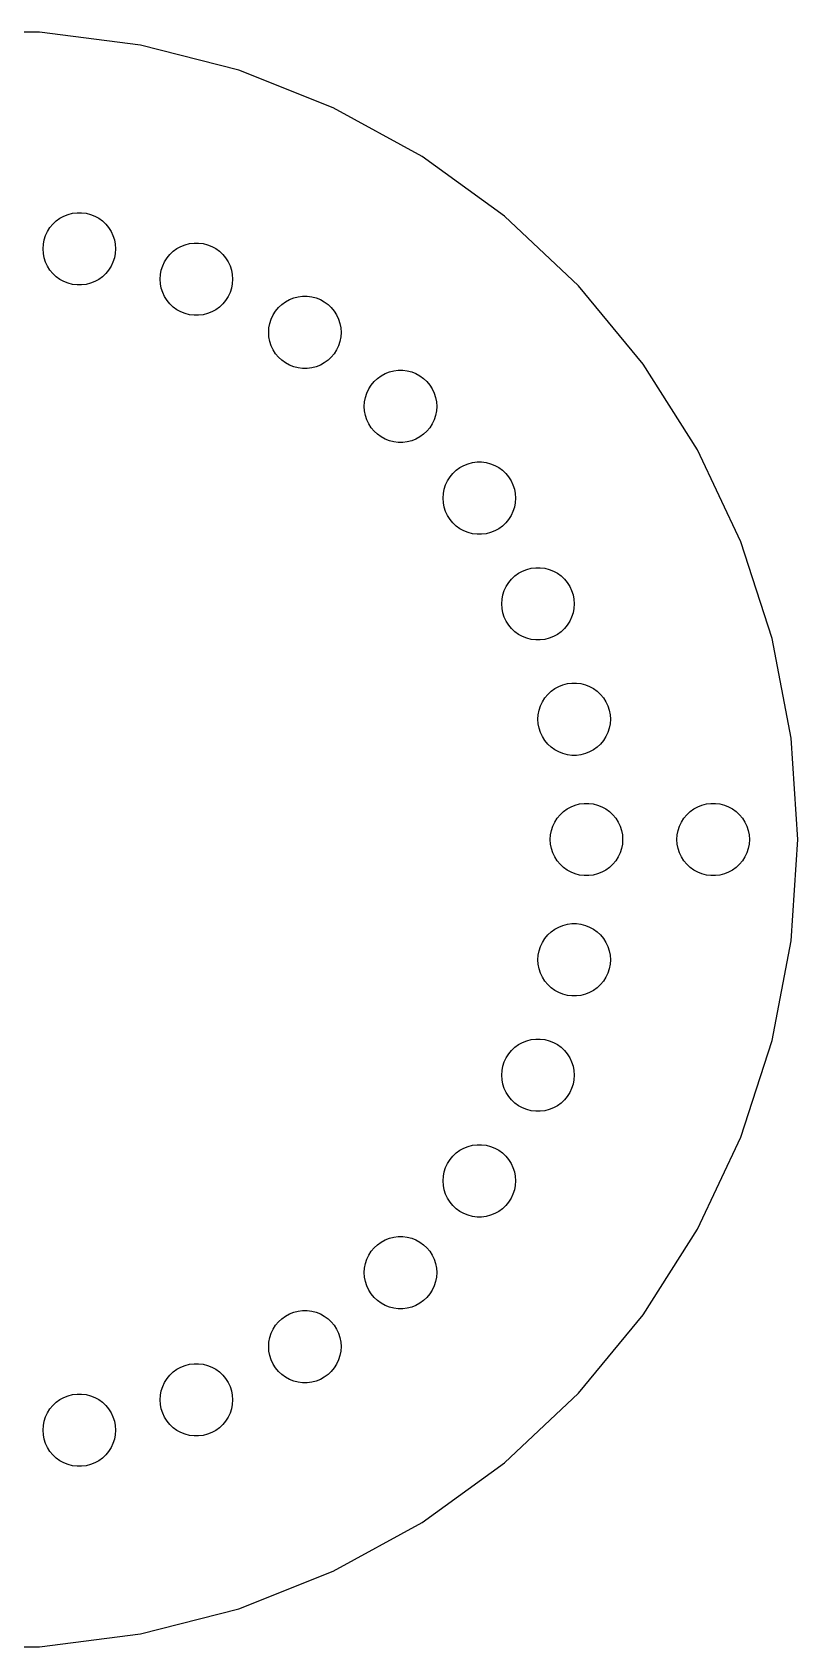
# Model space of a CAD drawing. Header units: metres. Extents: x -67 to 67, y -67 to 226.
# Drawn here: x 3.6 to 67, y -66.9 to 66.9 of the extents above; entities that cross this region are included whole.
import ezdxf

# ---------------------------------------------------------------- set-up
doc = ezdxf.new("R2010")
doc.units = ezdxf.units.M

msp = doc.modelspace()

# ---------------------------------------------------------------- linework, layer by layer
for p, q in [((4.20695, 66.8678), (-4.20695, 66.8678)), ((12.5545, 65.8132), (4.20695, 66.8678)), ((20.7041, 63.7208), (12.5545, 65.8132)), ((28.5272, 60.6234), (20.7041, 63.7208)), ((35.9004, 56.57), (28.5272, 60.6234)), ((42.7074, 51.6244), (35.9004, 56.57)), ((5.06862, 50.6925), (5.30876, 50.9828)), ((5.30876, 50.9828), (5.58339, 51.2407)), ((5.58339, 51.2407), (5.88818, 51.4622)), ((5.88818, 51.4622), (6.21832, 51.6437)), ((6.21832, 51.6437), (6.56862, 51.7823)), ((6.56862, 51.7823), (6.93352, 51.876)), ((6.93352, 51.876), (7.3073, 51.9233)), ((7.3073, 51.9233), (7.68404, 51.9233)), ((7.68404, 51.9233), (8.05782, 51.876)), ((8.05782, 51.876), (8.42271, 51.7823)), ((8.42271, 51.7823), (8.77301, 51.6437)), ((8.77301, 51.6437), (9.10315, 51.4622)), ((9.10315, 51.4622), (9.40794, 51.2407)), ((9.40794, 51.2407), (9.68257, 50.9828)), ((9.68257, 50.9828), (9.92271, 50.6925)), ((48.8409, 45.8647), (42.7074, 51.6244)), ((4.51932, 49.3052), (4.58992, 49.6752)), ((4.58992, 49.6752), (4.70634, 50.0336)), ((4.70634, 50.0336), (4.86674, 50.3744)), ((4.86674, 50.3744), (5.06862, 50.6925)), ((9.92271, 50.6925), (10.1246, 50.3744)), ((10.1246, 50.3744), (10.285, 50.0336)), ((10.285, 50.0336), (10.4014, 49.6752)), ((10.4014, 49.6752), (10.472, 49.3052)), ((4.49567, 48.9292), (4.51932, 49.3052)), ((4.51932, 48.5532), (4.49567, 48.9292)), ((4.58992, 48.1831), (4.51932, 48.5532)), ((4.70634, 47.8248), (4.58992, 48.1831)), ((10.4014, 48.1831), (10.285, 47.8248)), ((10.472, 48.5532), (10.4014, 48.1831)), ((10.472, 49.3052), (10.4957, 48.9292)), ((10.4957, 48.9292), (10.472, 48.5532)), ((14.5627, 47.864), (14.7646, 48.1821)), ((14.7646, 48.1821), (15.0047, 48.4724)), ((15.0047, 48.4724), (15.2793, 48.7303)), ((15.2793, 48.7303), (15.5841, 48.9517)), ((15.5841, 48.9517), (15.9143, 49.1332)), ((15.9143, 49.1332), (16.2646, 49.2719)), ((16.2646, 49.2719), (16.6295, 49.3656)), ((16.6295, 49.3656), (17.0032, 49.4128)), ((17.0032, 49.4128), (17.38, 49.4128)), ((17.38, 49.4128), (17.7538, 49.3656)), ((17.7538, 49.3656), (18.1187, 49.2719)), ((18.1187, 49.2719), (18.4689, 49.1332)), ((18.4689, 49.1332), (18.7991, 48.9517)), ((18.7991, 48.9517), (19.1039, 48.7303)), ((19.1039, 48.7303), (19.3785, 48.4724)), ((19.3785, 48.4724), (19.6187, 48.1821)), ((19.6187, 48.1821), (19.8205, 47.864)), ((4.86674, 47.4839), (4.70634, 47.8248)), ((5.06862, 47.1658), (4.86674, 47.4839)), ((5.30876, 46.8755), (5.06862, 47.1658)), ((5.58339, 46.6176), (5.30876, 46.8755)), ((9.68257, 46.8755), (9.40794, 46.6176)), ((9.92271, 47.1658), (9.68257, 46.8755)), ((10.1246, 47.4839), (9.92271, 47.1658)), ((10.285, 47.8248), (10.1246, 47.4839)), ((14.2153, 46.7947), (14.2859, 47.1648)), ((14.2859, 47.1648), (14.4023, 47.5231)), ((14.4023, 47.5231), (14.5627, 47.864)), ((19.8205, 47.864), (19.9809, 47.5231)), ((19.9809, 47.5231), (20.0974, 47.1648)), ((20.0974, 47.1648), (20.168, 46.7947)), ((5.88818, 46.3962), (5.58339, 46.6176)), ((6.21832, 46.2147), (5.88818, 46.3962)), ((6.56862, 46.076), (6.21832, 46.2147)), ((6.93352, 45.9823), (6.56862, 46.076)), ((7.3073, 45.9351), (6.93352, 45.9823)), ((7.68404, 45.9351), (7.3073, 45.9351)), ((8.05782, 45.9823), (7.68404, 45.9351)), ((8.42271, 46.076), (8.05782, 45.9823)), ((8.77301, 46.2147), (8.42271, 46.076)), ((9.10315, 46.3962), (8.77301, 46.2147)), ((9.40794, 46.6176), (9.10315, 46.3962)), ((14.1916, 46.4187), (14.2153, 46.7947)), ((14.2153, 46.0427), (14.1916, 46.4187)), ((14.2859, 45.6727), (14.2153, 46.0427)), ((14.4023, 45.3143), (14.2859, 45.6727)), ((20.0974, 45.6727), (19.9809, 45.3143)), ((20.168, 46.0427), (20.0974, 45.6727)), ((20.168, 46.7947), (20.1916, 46.4187)), ((20.1916, 46.4187), (20.168, 46.0427)), ((54.2041, 39.3816), (48.8409, 45.8647)), ((14.5627, 44.9735), (14.4023, 45.3143)), ((14.7646, 44.6554), (14.5627, 44.9735)), ((15.0047, 44.3651), (14.7646, 44.6554)), ((15.2793, 44.1072), (15.0047, 44.3651)), ((19.3785, 44.3651), (19.1039, 44.1072)), ((19.6187, 44.6554), (19.3785, 44.3651)), ((19.8205, 44.9735), (19.6187, 44.6554)), ((19.9809, 45.3143), (19.8205, 44.9735)), ((23.9968, 44.0615), (24.2714, 44.3194)), ((24.2714, 44.3194), (24.5762, 44.5409)), ((24.5762, 44.5409), (24.9064, 44.7224)), ((24.9064, 44.7224), (25.2567, 44.8611)), ((25.2567, 44.8611), (25.6216, 44.9547)), ((25.6216, 44.9547), (25.9953, 45.002)), ((25.9953, 45.002), (26.3721, 45.002)), ((26.3721, 45.002), (26.7458, 44.9547)), ((26.7458, 44.9547), (27.1108, 44.8611)), ((27.1108, 44.8611), (27.461, 44.7224)), ((27.461, 44.7224), (27.7912, 44.5409)), ((27.7912, 44.5409), (28.096, 44.3194)), ((28.096, 44.3194), (28.3706, 44.0615)), ((15.5841, 43.8857), (15.2793, 44.1072)), ((15.9143, 43.7042), (15.5841, 43.8857)), ((16.2646, 43.5656), (15.9143, 43.7042)), ((16.6295, 43.4719), (16.2646, 43.5656)), ((17.0032, 43.4247), (16.6295, 43.4719)), ((17.38, 43.4247), (17.0032, 43.4247)), ((17.7538, 43.4719), (17.38, 43.4247)), ((18.1187, 43.5656), (17.7538, 43.4719)), ((18.4689, 43.7042), (18.1187, 43.5656)), ((18.7991, 43.8857), (18.4689, 43.7042)), ((19.1039, 44.1072), (18.7991, 43.8857)), ((23.278, 42.754), (23.3944, 43.1123)), ((23.3944, 43.1123), (23.5548, 43.4531)), ((23.5548, 43.4531), (23.7567, 43.7712)), ((23.7567, 43.7712), (23.9968, 44.0615)), ((28.3706, 44.0615), (28.6108, 43.7712)), ((28.6108, 43.7712), (28.8126, 43.4531)), ((28.8126, 43.4531), (28.973, 43.1123)), ((28.973, 43.1123), (29.0895, 42.754)), ((23.1837, 42.0079), (23.2074, 42.3839)), ((23.2074, 41.6319), (23.1837, 42.0079)), ((23.2074, 42.3839), (23.278, 42.754)), ((23.278, 41.2618), (23.2074, 41.6319)), ((29.0895, 42.754), (29.16, 42.3839)), ((29.16, 41.6319), (29.0895, 41.2618)), ((29.16, 42.3839), (29.1837, 42.0079)), ((29.1837, 42.0079), (29.16, 41.6319)), ((23.3944, 40.9035), (23.278, 41.2618)), ((23.5548, 40.5626), (23.3944, 40.9035)), ((23.7567, 40.2445), (23.5548, 40.5626)), ((23.9968, 39.9542), (23.7567, 40.2445)), ((28.6108, 40.2445), (28.3706, 39.9542)), ((28.8126, 40.5626), (28.6108, 40.2445)), ((28.973, 40.9035), (28.8126, 40.5626)), ((29.0895, 41.2618), (28.973, 40.9035)), ((24.2714, 39.6964), (23.9968, 39.9542)), ((24.5762, 39.4749), (24.2714, 39.6964)), ((24.9064, 39.2934), (24.5762, 39.4749)), ((25.2567, 39.1547), (24.9064, 39.2934)), ((25.6216, 39.061), (25.2567, 39.1547)), ((25.9953, 39.0138), (25.6216, 39.061)), ((26.3721, 39.0138), (25.9953, 39.0138)), ((26.7458, 39.061), (26.3721, 39.0138)), ((27.1108, 39.1547), (26.7458, 39.061)), ((27.461, 39.2934), (27.1108, 39.1547)), ((27.7912, 39.4749), (27.461, 39.2934)), ((28.096, 39.6964), (27.7912, 39.4749)), ((28.3706, 39.9542), (28.096, 39.6964)), ((33.1768, 38.7304), (33.5417, 38.8241)), ((33.5417, 38.8241), (33.9155, 38.8713)), ((33.9155, 38.8713), (34.2922, 38.8713)), ((34.2922, 38.8713), (34.666, 38.8241)), ((34.666, 38.8241), (35.0309, 38.7304)), ((58.7125, 32.2775), (54.2041, 39.3816)), ((31.4749, 37.3225), (31.6768, 37.6406)), ((31.6768, 37.6406), (31.9169, 37.9309)), ((31.9169, 37.9309), (32.1916, 38.1888)), ((32.1916, 38.1888), (32.4964, 38.4102)), ((32.4964, 38.4102), (32.8265, 38.5917)), ((32.8265, 38.5917), (33.1768, 38.7304)), ((35.0309, 38.7304), (35.3812, 38.5917)), ((35.3812, 38.5917), (35.7113, 38.4102)), ((35.7113, 38.4102), (36.0161, 38.1888)), ((36.0161, 38.1888), (36.2908, 37.9309)), ((36.2908, 37.9309), (36.5309, 37.6406)), ((36.5309, 37.6406), (36.7328, 37.3225)), ((31.1039, 35.8772), (31.1275, 36.2532)), ((31.1275, 36.2532), (31.1981, 36.6233)), ((31.1981, 36.6233), (31.3145, 36.9816)), ((31.3145, 36.9816), (31.4749, 37.3225)), ((36.7328, 37.3225), (36.8932, 36.9816)), ((36.8932, 36.9816), (37.0096, 36.6233)), ((37.0096, 36.6233), (37.0802, 36.2532)), ((37.0802, 36.2532), (37.1039, 35.8772)), ((31.1275, 35.5012), (31.1039, 35.8772)), ((31.1981, 35.1312), (31.1275, 35.5012)), ((31.3145, 34.7729), (31.1981, 35.1312)), ((31.4749, 34.432), (31.3145, 34.7729)), ((36.8932, 34.7729), (36.7328, 34.432)), ((37.0096, 35.1312), (36.8932, 34.7729)), ((37.0802, 35.5012), (37.0096, 35.1312)), ((37.1039, 35.8772), (37.0802, 35.5012)), ((31.6768, 34.1139), (31.4749, 34.432)), ((31.9169, 33.8236), (31.6768, 34.1139)), ((32.1916, 33.5657), (31.9169, 33.8236)), ((32.4964, 33.3443), (32.1916, 33.5657)), ((36.0161, 33.5657), (35.7113, 33.3443)), ((36.2908, 33.8236), (36.0161, 33.5657)), ((36.5309, 34.1139), (36.2908, 33.8236)), ((36.7328, 34.432), (36.5309, 34.1139)), ((32.8265, 33.1628), (32.4964, 33.3443)), ((33.1768, 33.0241), (32.8265, 33.1628)), ((33.5417, 32.9304), (33.1768, 33.0241)), ((33.9155, 32.8832), (33.5417, 32.9304)), ((34.2922, 32.8832), (33.9155, 32.8832)), ((34.666, 32.9304), (34.2922, 32.8832)), ((35.0309, 33.0241), (34.666, 32.9304)), ((35.3812, 33.1628), (35.0309, 33.0241)), ((35.7113, 33.3443), (35.3812, 33.1628)), ((62.295, 24.6643), (58.7125, 32.2775)), ((38.7155, 30.5893), (39.0203, 30.8108)), ((39.0203, 30.8108), (39.3504, 30.9922)), ((39.3504, 30.9922), (39.7007, 31.1309)), ((39.7007, 31.1309), (40.0656, 31.2246)), ((40.0656, 31.2246), (40.4394, 31.2719)), ((40.4394, 31.2719), (40.8162, 31.2719)), ((40.8162, 31.2719), (41.1899, 31.2246)), ((41.1899, 31.2246), (41.5548, 31.1309)), ((41.5548, 31.1309), (41.9051, 30.9922)), ((41.9051, 30.9922), (42.2353, 30.8108)), ((42.2353, 30.8108), (42.5401, 30.5893)), ((37.8385, 29.3821), (37.9989, 29.723)), ((37.9989, 29.723), (38.2007, 30.0411)), ((38.2007, 30.0411), (38.4409, 30.3314)), ((38.4409, 30.3314), (38.7155, 30.5893)), ((42.5401, 30.5893), (42.8147, 30.3314)), ((42.8147, 30.3314), (43.0548, 30.0411)), ((43.0548, 30.0411), (43.2567, 29.723)), ((43.2567, 29.723), (43.4171, 29.3821)), ((37.6278, 28.2778), (37.6514, 28.6538)), ((37.6514, 27.9018), (37.6278, 28.2778)), ((37.6514, 28.6538), (37.722, 29.0238)), ((37.722, 29.0238), (37.8385, 29.3821)), ((43.4171, 29.3821), (43.5335, 29.0238)), ((43.5335, 29.0238), (43.6041, 28.6538)), ((43.6041, 28.6538), (43.6278, 28.2778)), ((43.6278, 28.2778), (43.6041, 27.9018)), ((37.722, 27.5317), (37.6514, 27.9018)), ((37.8385, 27.1734), (37.722, 27.5317)), ((37.9989, 26.8325), (37.8385, 27.1734)), ((38.2007, 26.5144), (37.9989, 26.8325)), ((43.2567, 26.8325), (43.0548, 26.5144)), ((43.4171, 27.1734), (43.2567, 26.8325)), ((43.5335, 27.5317), (43.4171, 27.1734)), ((43.6041, 27.9018), (43.5335, 27.5317)), ((38.4409, 26.2241), (38.2007, 26.5144)), ((38.7155, 25.9662), (38.4409, 26.2241)), ((39.0203, 25.7448), (38.7155, 25.9662)), ((39.3504, 25.5633), (39.0203, 25.7448)), ((39.7007, 25.4246), (39.3504, 25.5633)), ((40.0656, 25.3309), (39.7007, 25.4246)), ((41.5548, 25.4246), (41.1899, 25.3309)), ((41.9051, 25.5633), (41.5548, 25.4246)), ((42.2353, 25.7448), (41.9051, 25.5633)), ((42.5401, 25.9662), (42.2353, 25.7448)), ((42.8147, 26.2241), (42.5401, 25.9662)), ((43.0548, 26.5144), (42.8147, 26.2241)), ((40.4394, 25.2837), (40.0656, 25.3309)), ((40.8162, 25.2837), (40.4394, 25.2837)), ((41.1899, 25.3309), (40.8162, 25.2837)), ((64.8951, 16.6622), (62.295, 24.6643)), ((43.0614, 21.284), (43.3015, 21.5742)), ((43.3015, 21.5742), (43.5761, 21.8322)), ((43.5761, 21.8322), (43.8809, 22.0536)), ((43.8809, 22.0536), (44.2111, 22.2351)), ((44.2111, 22.2351), (44.5614, 22.3738)), ((44.5614, 22.3738), (44.9263, 22.4675)), ((44.9263, 22.4675), (45.3, 22.5147)), ((45.3, 22.5147), (45.6768, 22.5147)), ((45.6768, 22.5147), (46.0506, 22.4675)), ((46.0506, 22.4675), (46.4155, 22.3738)), ((46.4155, 22.3738), (46.7657, 22.2351)), ((46.7657, 22.2351), (47.0959, 22.0536)), ((47.0959, 22.0536), (47.4007, 21.8322)), ((47.4007, 21.8322), (47.6753, 21.5742)), ((47.6753, 21.5742), (47.9155, 21.284)), ((42.5121, 19.8966), (42.5827, 20.2667)), ((42.5827, 20.2667), (42.6991, 20.625)), ((42.6991, 20.625), (42.8595, 20.9659)), ((42.8595, 20.9659), (43.0614, 21.284)), ((47.9155, 21.284), (48.1173, 20.9659)), ((48.1173, 20.9659), (48.2777, 20.625)), ((48.2777, 20.625), (48.3941, 20.2667)), ((48.3941, 20.2667), (48.4648, 19.8966)), ((42.4884, 19.5206), (42.5121, 19.8966)), ((42.5121, 19.1446), (42.4884, 19.5206)), ((42.5827, 18.7745), (42.5121, 19.1446)), ((42.6991, 18.4162), (42.5827, 18.7745)), ((48.3941, 18.7745), (48.2777, 18.4162)), ((48.4648, 19.1446), (48.3941, 18.7745)), ((48.4648, 19.8966), (48.4884, 19.5206)), ((48.4884, 19.5206), (48.4648, 19.1446)), ((42.8595, 18.0753), (42.6991, 18.4162)), ((43.0614, 17.7572), (42.8595, 18.0753)), ((43.3015, 17.467), (43.0614, 17.7572)), ((43.5761, 17.2091), (43.3015, 17.467)), ((47.6753, 17.467), (47.4007, 17.2091)), ((47.9155, 17.7572), (47.6753, 17.467)), ((48.1173, 18.0753), (47.9155, 17.7572)), ((48.2777, 18.4162), (48.1173, 18.0753)), ((43.8809, 16.9876), (43.5761, 17.2091)), ((44.2111, 16.8061), (43.8809, 16.9876)), ((44.5614, 16.6674), (44.2111, 16.8061)), ((44.9263, 16.5737), (44.5614, 16.6674)), ((45.3, 16.5265), (44.9263, 16.5737)), ((45.6768, 16.5265), (45.3, 16.5265)), ((46.0506, 16.5737), (45.6768, 16.5265)), ((46.4155, 16.6674), (46.0506, 16.5737)), ((46.7657, 16.8061), (46.4155, 16.6674)), ((47.0959, 16.9876), (46.7657, 16.8061)), ((47.4007, 17.2091), (47.0959, 16.9876)), ((66.4717, 8.39732), (64.8951, 16.6622)), ((46.2998, 12.0179), (46.5744, 12.2758)), ((46.5744, 12.2758), (46.8792, 12.4973)), ((46.8792, 12.4973), (47.2094, 12.6788)), ((47.2094, 12.6788), (47.5597, 12.8174)), ((47.5597, 12.8174), (47.9246, 12.9111)), ((47.9246, 12.9111), (48.2984, 12.9583)), ((48.2984, 12.9583), (48.6751, 12.9583)), ((48.6751, 12.9583), (49.0489, 12.9111)), ((49.0489, 12.9111), (49.4138, 12.8174)), ((49.4138, 12.8174), (49.7641, 12.6788)), ((49.7641, 12.6788), (50.0942, 12.4973)), ((50.0942, 12.4973), (50.399, 12.2758)), ((50.399, 12.2758), (50.6736, 12.0179)), ((45.5104, 10.3403), (45.581, 10.7103)), ((45.581, 10.7103), (45.6974, 11.0686)), ((45.6974, 11.0686), (45.8578, 11.4095)), ((45.8578, 11.4095), (46.0597, 11.7276)), ((46.0597, 11.7276), (46.2998, 12.0179)), ((50.6736, 12.0179), (50.9138, 11.7276)), ((50.9138, 11.7276), (51.1156, 11.4095)), ((51.1156, 11.4095), (51.2761, 11.0686)), ((51.2761, 11.0686), (51.3925, 10.7103)), ((51.3925, 10.7103), (51.4631, 10.3403)), ((45.4867, 9.96426), (45.5104, 10.3403)), ((45.5104, 9.58827), (45.4867, 9.96426)), ((45.581, 9.2182), (45.5104, 9.58827)), ((51.4631, 9.58827), (51.3925, 9.2182)), ((51.4631, 10.3403), (51.4867, 9.96426)), ((51.4867, 9.96426), (51.4631, 9.58827)), ((45.6974, 8.85989), (45.581, 9.2182)), ((45.8578, 8.51901), (45.6974, 8.85989)), ((46.0597, 8.20091), (45.8578, 8.51901)), ((46.2998, 7.91063), (46.0597, 8.20091)), ((50.9138, 8.20091), (50.6736, 7.91063)), ((51.1156, 8.51901), (50.9138, 8.20091)), ((51.2761, 8.85989), (51.1156, 8.51901)), ((51.3925, 9.2182), (51.2761, 8.85989)), ((67, 0), (66.4717, 8.39732)), ((46.5744, 7.65273), (46.2998, 7.91063)), ((46.8792, 7.43129), (46.5744, 7.65273)), ((47.2094, 7.24979), (46.8792, 7.43129)), ((47.5597, 7.1111), (47.2094, 7.24979)), ((47.9246, 7.01741), (47.5597, 7.1111)), ((48.2984, 6.97018), (47.9246, 7.01741)), ((48.6751, 6.97018), (48.2984, 6.97018)), ((49.0489, 7.01741), (48.6751, 6.97018)), ((49.4138, 7.1111), (49.0489, 7.01741)), ((49.7641, 7.24979), (49.4138, 7.1111)), ((50.0942, 7.43129), (49.7641, 7.24979)), ((50.399, 7.65273), (50.0942, 7.43129)), ((50.6736, 7.91063), (50.399, 7.65273)), ((47.8925, 2.53297), (48.2227, 2.71448)), ((48.2227, 2.71448), (48.5729, 2.85316)), ((48.5729, 2.85316), (48.9379, 2.94685)), ((48.9379, 2.94685), (49.3116, 2.99408)), ((49.3116, 2.99408), (49.6884, 2.99408)), ((49.6884, 2.99408), (50.0621, 2.94685)), ((50.0621, 2.94685), (50.427, 2.85316)), ((50.427, 2.85316), (50.7773, 2.71448)), ((50.7773, 2.71448), (51.1075, 2.53297)), ((58.3925, 2.53297), (58.7227, 2.71448)), ((58.7227, 2.71448), (59.0729, 2.85316)), ((59.0729, 2.85316), (59.4379, 2.94685)), ((59.4379, 2.94685), (59.8116, 2.99408)), ((59.8116, 2.99408), (60.1884, 2.99408)), ((60.1884, 2.99408), (60.5621, 2.94685)), ((60.5621, 2.94685), (60.927, 2.85316)), ((60.927, 2.85316), (61.2773, 2.71448)), ((61.2773, 2.71448), (61.6075, 2.53297)), ((46.7107, 1.10437), (46.8711, 1.44525)), ((46.8711, 1.44525), (47.0729, 1.76335)), ((47.0729, 1.76335), (47.3131, 2.05363)), ((47.3131, 2.05363), (47.5877, 2.31154)), ((47.5877, 2.31154), (47.8925, 2.53297)), ((51.1075, 2.53297), (51.4123, 2.31154)), ((51.4123, 2.31154), (51.6869, 2.05363)), ((51.6869, 2.05363), (51.927, 1.76335)), ((51.927, 1.76335), (52.1289, 1.44525)), ((52.1289, 1.44525), (52.2893, 1.10437)), ((57.2107, 1.10437), (57.3711, 1.44525)), ((57.3711, 1.44525), (57.5729, 1.76335)), ((57.5729, 1.76335), (57.8131, 2.05363)), ((57.8131, 2.05363), (58.0877, 2.31154)), ((58.0877, 2.31154), (58.3925, 2.53297)), ((61.6075, 2.53297), (61.9123, 2.31154)), ((61.9123, 2.31154), (62.1869, 2.05363)), ((62.1869, 2.05363), (62.427, 1.76335)), ((62.427, 1.76335), (62.6289, 1.44525)), ((62.6289, 1.44525), (62.7893, 1.10437)), ((46.5, 0), (46.5237, 0.37599)), ((46.5237, -0.37599), (46.5, 0)), ((46.5237, 0.37599), (46.5942, 0.74606)), ((46.5942, 0.74606), (46.7107, 1.10437)), ((52.2893, 1.10437), (52.4057, 0.74606)), ((52.4057, 0.74606), (52.4763, 0.37599)), ((52.4763, 0.37599), (52.5, 0)), ((52.5, 0), (52.4763, -0.37599)), ((57, 0), (57.0237, 0.37599)), ((57.0237, -0.37599), (57, 0)), ((57.0237, 0.37599), (57.0942, 0.74606)), ((57.0942, 0.74606), (57.2107, 1.10437)), ((62.7893, 1.10437), (62.9057, 0.74606)), ((62.9057, 0.74606), (62.9763, 0.37599)), ((62.9763, 0.37599), (63, 0)), ((63, 0), (62.9763, -0.37599)), ((66.4717, -8.39732), (67, 0)), ((46.5942, -0.74606), (46.5237, -0.37599)), ((46.7107, -1.10437), (46.5942, -0.74606)), ((46.8711, -1.44525), (46.7107, -1.10437)), ((52.2893, -1.10437), (52.1289, -1.44525)), ((52.4057, -0.74606), (52.2893, -1.10437)), ((52.4763, -0.37599), (52.4057, -0.74606)), ((57.0942, -0.74606), (57.0237, -0.37599)), ((57.2107, -1.10437), (57.0942, -0.74606)), ((57.3711, -1.44525), (57.2107, -1.10437)), ((62.7893, -1.10437), (62.6289, -1.44525)), ((62.9057, -0.74606), (62.7893, -1.10437)), ((62.9763, -0.37599), (62.9057, -0.74606)), ((47.0729, -1.76335), (46.8711, -1.44525)), ((47.3131, -2.05363), (47.0729, -1.76335)), ((47.5877, -2.31154), (47.3131, -2.05363)), ((47.8925, -2.53297), (47.5877, -2.31154)), ((48.2227, -2.71448), (47.8925, -2.53297)), ((51.1075, -2.53297), (50.7773, -2.71448)), ((51.4123, -2.31154), (51.1075, -2.53297)), ((51.6869, -2.05363), (51.4123, -2.31154)), ((51.927, -1.76335), (51.6869, -2.05363)), ((52.1289, -1.44525), (51.927, -1.76335)), ((57.5729, -1.76335), (57.3711, -1.44525)), ((57.8131, -2.05363), (57.5729, -1.76335)), ((58.0877, -2.31154), (57.8131, -2.05363)), ((58.3925, -2.53297), (58.0877, -2.31154)), ((58.7227, -2.71448), (58.3925, -2.53297)), ((61.6075, -2.53297), (61.2773, -2.71448)), ((61.9123, -2.31154), (61.6075, -2.53297)), ((62.1869, -2.05363), (61.9123, -2.31154)), ((62.427, -1.76335), (62.1869, -2.05363)), ((62.6289, -1.44525), (62.427, -1.76335)), ((48.5729, -2.85316), (48.2227, -2.71448)), ((48.9379, -2.94685), (48.5729, -2.85316)), ((49.3116, -2.99408), (48.9379, -2.94685)), ((49.6884, -2.99408), (49.3116, -2.99408)), ((50.0621, -2.94685), (49.6884, -2.99408)), ((50.427, -2.85316), (50.0621, -2.94685)), ((50.7773, -2.71448), (50.427, -2.85316)), ((59.0729, -2.85316), (58.7227, -2.71448)), ((59.4379, -2.94685), (59.0729, -2.85316)), ((59.8116, -2.99408), (59.4379, -2.94685)), ((60.1884, -2.99408), (59.8116, -2.99408)), ((60.5621, -2.94685), (60.1884, -2.99408)), ((60.927, -2.85316), (60.5621, -2.94685)), ((61.2773, -2.71448), (60.927, -2.85316)), ((46.0597, -8.20091), (46.2998, -7.91063)), ((46.2998, -7.91063), (46.5744, -7.65273)), ((46.5744, -7.65273), (46.8792, -7.43129)), ((46.8792, -7.43129), (47.2094, -7.24979)), ((47.2094, -7.24979), (47.5597, -7.1111)), ((47.5597, -7.1111), (47.9246, -7.01741)), ((47.9246, -7.01741), (48.2984, -6.97018)), ((48.2984, -6.97018), (48.6751, -6.97018)), ((48.6751, -6.97018), (49.0489, -7.01741)), ((49.0489, -7.01741), (49.4138, -7.1111)), ((49.4138, -7.1111), (49.7641, -7.24979)), ((49.7641, -7.24979), (50.0942, -7.43129)), ((50.0942, -7.43129), (50.399, -7.65273)), ((50.399, -7.65273), (50.6736, -7.91063)), ((50.6736, -7.91063), (50.9138, -8.20091)), ((45.5104, -9.58827), (45.581, -9.2182)), ((45.581, -9.2182), (45.6974, -8.85989)), ((45.6974, -8.85989), (45.8578, -8.51901)), ((45.8578, -8.51901), (46.0597, -8.20091)), ((50.9138, -8.20091), (51.1156, -8.51901)), ((51.1156, -8.51901), (51.2761, -8.85989)), ((51.2761, -8.85989), (51.3925, -9.2182)), ((51.3925, -9.2182), (51.4631, -9.58827)), ((64.8951, -16.6622), (66.4717, -8.39732)), ((45.4867, -9.96426), (45.5104, -9.58827)), ((45.5104, -10.3403), (45.4867, -9.96426)), ((45.581, -10.7103), (45.5104, -10.3403)), ((51.4631, -10.3403), (51.3925, -10.7103)), ((51.4631, -9.58827), (51.4867, -9.96426)), ((51.4867, -9.96426), (51.4631, -10.3403)), ((45.6974, -11.0686), (45.581, -10.7103)), ((45.8578, -11.4095), (45.6974, -11.0686)), ((46.0597, -11.7276), (45.8578, -11.4095)), ((46.2998, -12.0179), (46.0597, -11.7276)), ((46.5744, -12.2758), (46.2998, -12.0179)), ((50.6736, -12.0179), (50.399, -12.2758)), ((50.9138, -11.7276), (50.6736, -12.0179)), ((51.1156, -11.4095), (50.9138, -11.7276)), ((51.2761, -11.0686), (51.1156, -11.4095)), ((51.3925, -10.7103), (51.2761, -11.0686)), ((46.8792, -12.4973), (46.5744, -12.2758)), ((47.2094, -12.6788), (46.8792, -12.4973)), ((47.5597, -12.8174), (47.2094, -12.6788)), ((47.9246, -12.9111), (47.5597, -12.8174)), ((48.2984, -12.9583), (47.9246, -12.9111)), ((48.6751, -12.9583), (48.2984, -12.9583)), ((49.0489, -12.9111), (48.6751, -12.9583)), ((49.4138, -12.8174), (49.0489, -12.9111)), ((49.7641, -12.6788), (49.4138, -12.8174)), ((50.0942, -12.4973), (49.7641, -12.6788)), ((50.399, -12.2758), (50.0942, -12.4973)), ((43.3015, -17.467), (43.5761, -17.2091)), ((43.5761, -17.2091), (43.8809, -16.9876)), ((43.8809, -16.9876), (44.2111, -16.8061)), ((44.2111, -16.8061), (44.5614, -16.6674)), ((44.5614, -16.6674), (44.9263, -16.5737)), ((44.9263, -16.5737), (45.3, -16.5265)), ((45.3, -16.5265), (45.6768, -16.5265)), ((45.6768, -16.5265), (46.0506, -16.5737)), ((46.0506, -16.5737), (46.4155, -16.6674)), ((46.4155, -16.6674), (46.7657, -16.8061)), ((46.7657, -16.8061), (47.0959, -16.9876)), ((47.0959, -16.9876), (47.4007, -17.2091)), ((47.4007, -17.2091), (47.6753, -17.467)), ((62.295, -24.6643), (64.8951, -16.6622)), ((42.5827, -18.7745), (42.6991, -18.4162)), ((42.6991, -18.4162), (42.8595, -18.0753)), ((42.8595, -18.0753), (43.0614, -17.7572)), ((43.0614, -17.7572), (43.3015, -17.467)), ((47.6753, -17.467), (47.9155, -17.7572)), ((47.9155, -17.7572), (48.1173, -18.0753)), ((48.1173, -18.0753), (48.2777, -18.4162)), ((48.2777, -18.4162), (48.3941, -18.7745)), ((42.4884, -19.5206), (42.5121, -19.1446)), ((42.5121, -19.8966), (42.4884, -19.5206)), ((42.5121, -19.1446), (42.5827, -18.7745)), ((42.5827, -20.2667), (42.5121, -19.8966)), ((48.3941, -18.7745), (48.4648, -19.1446)), ((48.4648, -19.8966), (48.3941, -20.2667)), ((48.4648, -19.1446), (48.4884, -19.5206)), ((48.4884, -19.5206), (48.4648, -19.8966)), ((42.6991, -20.625), (42.5827, -20.2667)), ((42.8595, -20.9659), (42.6991, -20.625)), ((43.0614, -21.284), (42.8595, -20.9659)), ((43.3015, -21.5742), (43.0614, -21.284)), ((47.9155, -21.284), (47.6753, -21.5742)), ((48.1173, -20.9659), (47.9155, -21.284)), ((48.2777, -20.625), (48.1173, -20.9659)), ((48.3941, -20.2667), (48.2777, -20.625)), ((43.5761, -21.8322), (43.3015, -21.5742)), ((43.8809, -22.0536), (43.5761, -21.8322)), ((44.2111, -22.2351), (43.8809, -22.0536)), ((44.5614, -22.3738), (44.2111, -22.2351)), ((44.9263, -22.4675), (44.5614, -22.3738)), ((45.3, -22.5147), (44.9263, -22.4675)), ((45.6768, -22.5147), (45.3, -22.5147)), ((46.0506, -22.4675), (45.6768, -22.5147)), ((46.4155, -22.3738), (46.0506, -22.4675)), ((46.7657, -22.2351), (46.4155, -22.3738)), ((47.0959, -22.0536), (46.7657, -22.2351)), ((47.4007, -21.8322), (47.0959, -22.0536)), ((47.6753, -21.5742), (47.4007, -21.8322)), ((39.7007, -25.4246), (40.0656, -25.3309)), ((40.0656, -25.3309), (40.4394, -25.2837)), ((40.4394, -25.2837), (40.8162, -25.2837)), ((40.8162, -25.2837), (41.1899, -25.3309)), ((41.1899, -25.3309), (41.5548, -25.4246)), ((58.7125, -32.2775), (62.295, -24.6643)), ((37.9989, -26.8325), (38.2007, -26.5144)), ((38.2007, -26.5144), (38.4409, -26.2241)), ((38.4409, -26.2241), (38.7155, -25.9662)), ((38.7155, -25.9662), (39.0203, -25.7448)), ((39.0203, -25.7448), (39.3504, -25.5633)), ((39.3504, -25.5633), (39.7007, -25.4246)), ((41.5548, -25.4246), (41.9051, -25.5633)), ((41.9051, -25.5633), (42.2353, -25.7448)), ((42.2353, -25.7448), (42.5401, -25.9662)), ((42.5401, -25.9662), (42.8147, -26.2241)), ((42.8147, -26.2241), (43.0548, -26.5144)), ((43.0548, -26.5144), (43.2567, -26.8325)), ((37.6278, -28.2778), (37.6514, -27.9018)), ((37.6514, -27.9018), (37.722, -27.5317)), ((37.722, -27.5317), (37.8385, -27.1734)), ((37.8385, -27.1734), (37.9989, -26.8325)), ((43.2567, -26.8325), (43.4171, -27.1734)), ((43.4171, -27.1734), (43.5335, -27.5317)), ((43.5335, -27.5317), (43.6041, -27.9018)), ((43.6041, -27.9018), (43.6278, -28.2778)), ((37.6514, -28.6538), (37.6278, -28.2778)), ((37.722, -29.0238), (37.6514, -28.6538)), ((37.8385, -29.3821), (37.722, -29.0238)), ((37.9989, -29.723), (37.8385, -29.3821)), ((43.4171, -29.3821), (43.2567, -29.723)), ((43.5335, -29.0238), (43.4171, -29.3821)), ((43.6041, -28.6538), (43.5335, -29.0238)), ((43.6278, -28.2778), (43.6041, -28.6538)), ((38.2007, -30.0411), (37.9989, -29.723)), ((38.4409, -30.3314), (38.2007, -30.0411)), ((38.7155, -30.5893), (38.4409, -30.3314)), ((39.0203, -30.8108), (38.7155, -30.5893)), ((42.5401, -30.5893), (42.2353, -30.8108)), ((42.8147, -30.3314), (42.5401, -30.5893)), ((43.0548, -30.0411), (42.8147, -30.3314)), ((43.2567, -29.723), (43.0548, -30.0411)), ((39.3504, -30.9922), (39.0203, -30.8108)), ((39.7007, -31.1309), (39.3504, -30.9922)), ((40.0656, -31.2246), (39.7007, -31.1309)), ((40.4394, -31.2719), (40.0656, -31.2246)), ((40.8162, -31.2719), (40.4394, -31.2719)), ((41.1899, -31.2246), (40.8162, -31.2719)), ((41.5548, -31.1309), (41.1899, -31.2246)), ((41.9051, -30.9922), (41.5548, -31.1309)), ((42.2353, -30.8108), (41.9051, -30.9922)), ((32.1916, -33.5657), (32.4964, -33.3443)), ((32.4964, -33.3443), (32.8265, -33.1628)), ((32.8265, -33.1628), (33.1768, -33.0241)), ((33.1768, -33.0241), (33.5417, -32.9304)), ((33.5417, -32.9304), (33.9155, -32.8832)), ((33.9155, -32.8832), (34.2922, -32.8832)), ((34.2922, -32.8832), (34.666, -32.9304)), ((34.666, -32.9304), (35.0309, -33.0241)), ((35.0309, -33.0241), (35.3812, -33.1628)), ((35.3812, -33.1628), (35.7113, -33.3443)), ((35.7113, -33.3443), (36.0161, -33.5657)), ((54.2041, -39.3816), (58.7125, -32.2775)), ((31.3145, -34.7729), (31.4749, -34.432)), ((31.4749, -34.432), (31.6768, -34.1139)), ((31.6768, -34.1139), (31.9169, -33.8236)), ((31.9169, -33.8236), (32.1916, -33.5657)), ((36.0161, -33.5657), (36.2908, -33.8236)), ((36.2908, -33.8236), (36.5309, -34.1139)), ((36.5309, -34.1139), (36.7328, -34.432)), ((36.7328, -34.432), (36.8932, -34.7729)), ((31.1039, -35.8772), (31.1275, -35.5012)), ((31.1275, -36.2532), (31.1039, -35.8772)), ((31.1275, -35.5012), (31.1981, -35.1312)), ((31.1981, -35.1312), (31.3145, -34.7729)), ((36.8932, -34.7729), (37.0096, -35.1312)), ((37.0096, -35.1312), (37.0802, -35.5012)), ((37.0802, -35.5012), (37.1039, -35.8772)), ((37.1039, -35.8772), (37.0802, -36.2532)), ((31.1981, -36.6233), (31.1275, -36.2532)), ((31.3145, -36.9816), (31.1981, -36.6233)), ((31.4749, -37.3225), (31.3145, -36.9816)), ((31.6768, -37.6406), (31.4749, -37.3225)), ((36.7328, -37.3225), (36.5309, -37.6406)), ((36.8932, -36.9816), (36.7328, -37.3225)), ((37.0096, -36.6233), (36.8932, -36.9816)), ((37.0802, -36.2532), (37.0096, -36.6233)), ((31.9169, -37.9309), (31.6768, -37.6406)), ((32.1916, -38.1888), (31.9169, -37.9309)), ((32.4964, -38.4102), (32.1916, -38.1888)), ((32.8265, -38.5917), (32.4964, -38.4102)), ((33.1768, -38.7304), (32.8265, -38.5917)), ((33.5417, -38.8241), (33.1768, -38.7304)), ((35.0309, -38.7304), (34.666, -38.8241)), ((35.3812, -38.5917), (35.0309, -38.7304)), ((35.7113, -38.4102), (35.3812, -38.5917)), ((36.0161, -38.1888), (35.7113, -38.4102)), ((36.2908, -37.9309), (36.0161, -38.1888)), ((36.5309, -37.6406), (36.2908, -37.9309)), ((23.7567, -40.2445), (23.9968, -39.9542)), ((23.9968, -39.9542), (24.2714, -39.6964)), ((24.2714, -39.6964), (24.5762, -39.4749)), ((24.5762, -39.4749), (24.9064, -39.2934)), ((24.9064, -39.2934), (25.2567, -39.1547)), ((25.2567, -39.1547), (25.6216, -39.061)), ((25.6216, -39.061), (25.9953, -39.0138)), ((25.9953, -39.0138), (26.3721, -39.0138)), ((26.3721, -39.0138), (26.7458, -39.061)), ((26.7458, -39.061), (27.1108, -39.1547)), ((27.1108, -39.1547), (27.461, -39.2934)), ((27.461, -39.2934), (27.7912, -39.4749)), ((27.7912, -39.4749), (28.096, -39.6964)), ((28.096, -39.6964), (28.3706, -39.9542)), ((28.3706, -39.9542), (28.6108, -40.2445)), ((33.9155, -38.8713), (33.5417, -38.8241)), ((34.2922, -38.8713), (33.9155, -38.8713)), ((34.666, -38.8241), (34.2922, -38.8713)), ((48.8409, -45.8647), (54.2041, -39.3816)), ((23.2074, -41.6319), (23.278, -41.2618)), ((23.278, -41.2618), (23.3944, -40.9035)), ((23.3944, -40.9035), (23.5548, -40.5626)), ((23.5548, -40.5626), (23.7567, -40.2445)), ((28.6108, -40.2445), (28.8126, -40.5626)), ((28.8126, -40.5626), (28.973, -40.9035)), ((28.973, -40.9035), (29.0895, -41.2618)), ((29.0895, -41.2618), (29.16, -41.6319)), ((23.1837, -42.0079), (23.2074, -41.6319)), ((23.2074, -42.3839), (23.1837, -42.0079)), ((23.278, -42.754), (23.2074, -42.3839)), ((23.3944, -43.1123), (23.278, -42.754)), ((29.0895, -42.754), (28.973, -43.1123)), ((29.16, -42.3839), (29.0895, -42.754)), ((29.16, -41.6319), (29.1837, -42.0079)), ((29.1837, -42.0079), (29.16, -42.3839)), ((15.0047, -44.3651), (15.2793, -44.1072)), ((15.2793, -44.1072), (15.5841, -43.8857)), ((15.5841, -43.8857), (15.9143, -43.7042)), ((15.9143, -43.7042), (16.2646, -43.5656)), ((16.2646, -43.5656), (16.6295, -43.4719)), ((16.6295, -43.4719), (17.0032, -43.4247)), ((17.0032, -43.4247), (17.38, -43.4247)), ((17.38, -43.4247), (17.7538, -43.4719)), ((17.7538, -43.4719), (18.1187, -43.5656)), ((18.1187, -43.5656), (18.4689, -43.7042)), ((18.4689, -43.7042), (18.7991, -43.8857)), ((18.7991, -43.8857), (19.1039, -44.1072)), ((19.1039, -44.1072), (19.3785, -44.3651)), ((23.5548, -43.4531), (23.3944, -43.1123)), ((23.7567, -43.7712), (23.5548, -43.4531)), ((23.9968, -44.0615), (23.7567, -43.7712)), ((24.2714, -44.3194), (23.9968, -44.0615)), ((28.3706, -44.0615), (28.096, -44.3194)), ((28.6108, -43.7712), (28.3706, -44.0615)), ((28.8126, -43.4531), (28.6108, -43.7712)), ((28.973, -43.1123), (28.8126, -43.4531)), ((14.2859, -45.6727), (14.4023, -45.3143)), ((14.4023, -45.3143), (14.5627, -44.9735)), ((14.5627, -44.9735), (14.7646, -44.6554)), ((14.7646, -44.6554), (15.0047, -44.3651)), ((19.3785, -44.3651), (19.6187, -44.6554)), ((19.6187, -44.6554), (19.8205, -44.9735)), ((19.8205, -44.9735), (19.9809, -45.3143)), ((19.9809, -45.3143), (20.0974, -45.6727)), ((24.5762, -44.5409), (24.2714, -44.3194)), ((24.9064, -44.7224), (24.5762, -44.5409)), ((25.2567, -44.8611), (24.9064, -44.7224)), ((25.6216, -44.9547), (25.2567, -44.8611)), ((25.9953, -45.002), (25.6216, -44.9547)), ((26.3721, -45.002), (25.9953, -45.002)), ((26.7458, -44.9547), (26.3721, -45.002)), ((27.1108, -44.8611), (26.7458, -44.9547)), ((27.461, -44.7224), (27.1108, -44.8611)), ((27.7912, -44.5409), (27.461, -44.7224)), ((28.096, -44.3194), (27.7912, -44.5409)), ((5.30876, -46.8755), (5.58339, -46.6176)), ((5.58339, -46.6176), (5.88818, -46.3962)), ((5.88818, -46.3962), (6.21832, -46.2147)), ((6.21832, -46.2147), (6.56862, -46.076)), ((6.56862, -46.076), (6.93352, -45.9823)), ((6.93352, -45.9823), (7.3073, -45.9351)), ((7.3073, -45.9351), (7.68404, -45.9351)), ((7.68404, -45.9351), (8.05782, -45.9823)), ((8.05782, -45.9823), (8.42271, -46.076)), ((8.42271, -46.076), (8.77301, -46.2147)), ((8.77301, -46.2147), (9.10315, -46.3962)), ((9.10315, -46.3962), (9.40794, -46.6176)), ((9.40794, -46.6176), (9.68257, -46.8755)), ((14.1916, -46.4187), (14.2153, -46.0427)), ((14.2153, -46.7947), (14.1916, -46.4187)), ((14.2153, -46.0427), (14.2859, -45.6727)), ((14.2859, -47.1648), (14.2153, -46.7947)), ((20.0974, -45.6727), (20.168, -46.0427)), ((20.168, -46.7947), (20.0974, -47.1648)), ((20.168, -46.0427), (20.1916, -46.4187)), ((20.1916, -46.4187), (20.168, -46.7947)), ((42.7074, -51.6244), (48.8409, -45.8647)), ((4.58992, -48.1831), (4.70634, -47.8248)), ((4.70634, -47.8248), (4.86674, -47.4839)), ((4.86674, -47.4839), (5.06862, -47.1658)), ((5.06862, -47.1658), (5.30876, -46.8755)), ((9.68257, -46.8755), (9.92271, -47.1658)), ((9.92271, -47.1658), (10.1246, -47.4839)), ((10.1246, -47.4839), (10.285, -47.8248)), ((10.285, -47.8248), (10.4014, -48.1831)), ((14.4023, -47.5231), (14.2859, -47.1648)), ((14.5627, -47.864), (14.4023, -47.5231)), ((14.7646, -48.1821), (14.5627, -47.864)), ((19.8205, -47.864), (19.6187, -48.1821)), ((19.9809, -47.5231), (19.8205, -47.864)), ((20.0974, -47.1648), (19.9809, -47.5231)), ((4.49567, -48.9292), (4.51932, -48.5532)), ((4.51932, -49.3052), (4.49567, -48.9292)), ((4.51932, -48.5532), (4.58992, -48.1831)), ((4.58992, -49.6752), (4.51932, -49.3052)), ((10.4014, -48.1831), (10.472, -48.5532)), ((10.472, -49.3052), (10.4014, -49.6752)), ((10.472, -48.5532), (10.4957, -48.9292)), ((10.4957, -48.9292), (10.472, -49.3052)), ((15.0047, -48.4724), (14.7646, -48.1821)), ((15.2793, -48.7303), (15.0047, -48.4724)), ((15.5841, -48.9517), (15.2793, -48.7303)), ((15.9143, -49.1332), (15.5841, -48.9517)), ((16.2646, -49.2719), (15.9143, -49.1332)), ((16.6295, -49.3656), (16.2646, -49.2719)), ((17.0032, -49.4128), (16.6295, -49.3656)), ((17.38, -49.4128), (17.0032, -49.4128)), ((17.7538, -49.3656), (17.38, -49.4128)), ((18.1187, -49.2719), (17.7538, -49.3656)), ((18.4689, -49.1332), (18.1187, -49.2719)), ((18.7991, -48.9517), (18.4689, -49.1332)), ((19.1039, -48.7303), (18.7991, -48.9517)), ((19.3785, -48.4724), (19.1039, -48.7303)), ((19.6187, -48.1821), (19.3785, -48.4724)), ((4.70634, -50.0336), (4.58992, -49.6752)), ((4.86674, -50.3744), (4.70634, -50.0336)), ((5.06862, -50.6925), (4.86674, -50.3744)), ((5.30876, -50.9828), (5.06862, -50.6925)), ((9.92271, -50.6925), (9.68257, -50.9828)), ((10.1246, -50.3744), (9.92271, -50.6925)), ((10.285, -50.0336), (10.1246, -50.3744)), ((10.4014, -49.6752), (10.285, -50.0336)), ((5.58339, -51.2407), (5.30876, -50.9828)), ((5.88818, -51.4622), (5.58339, -51.2407)), ((6.21832, -51.6437), (5.88818, -51.4622)), ((6.56862, -51.7823), (6.21832, -51.6437)), ((6.93352, -51.876), (6.56862, -51.7823)), ((7.3073, -51.9233), (6.93352, -51.876)), ((7.68404, -51.9233), (7.3073, -51.9233)), ((8.05782, -51.876), (7.68404, -51.9233)), ((8.42271, -51.7823), (8.05782, -51.876)), ((8.77301, -51.6437), (8.42271, -51.7823)), ((9.10315, -51.4622), (8.77301, -51.6437)), ((9.40794, -51.2407), (9.10315, -51.4622)), ((9.68257, -50.9828), (9.40794, -51.2407)), ((35.9004, -56.57), (42.7074, -51.6244)), ((28.5272, -60.6234), (35.9004, -56.57)), ((20.7041, -63.7208), (28.5272, -60.6234)), ((12.5545, -65.8132), (20.7041, -63.7208)), ((-4.20695, -66.8678), (4.20695, -66.8678)), ((4.20695, -66.8678), (12.5545, -65.8132))]:
    msp.add_line(p, q)

doc.saveas('drawing.dxf')
